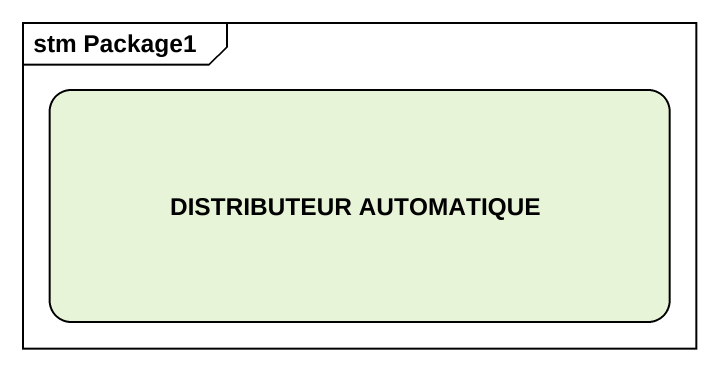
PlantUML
@startuml
mainframe stm Package1
hide empty description
state "DISTRIBUTEUR AUTOMATIQUE" as DISTRIBUTEUR_AUTOMATIQUE
@enduml
